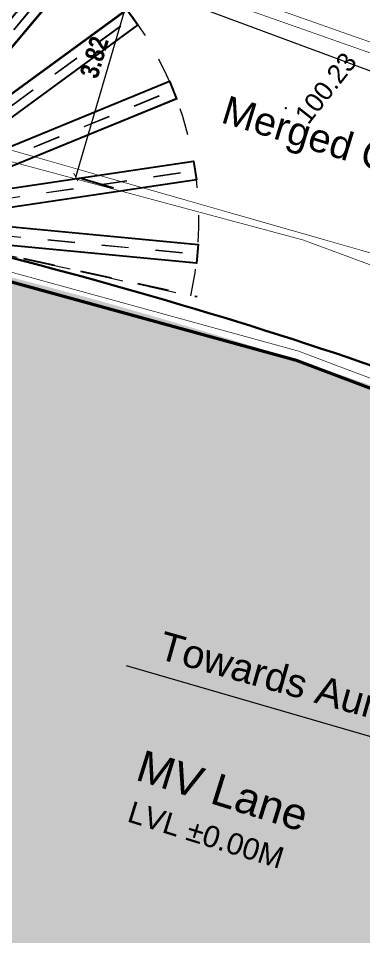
# Model space of a CAD drawing. Header units: metres. Extents: x 6 to 601, y -20 to 118.
# Drawn here: x 167.472 to 168.749, y 53.771 to 57.162 of the extents above; entities that cross this region are included whole.
import ezdxf

# ---------------------------------------------------------------- set-up
doc = ezdxf.new("R2010")
doc.units = ezdxf.units.M
doc.header["$MEASUREMENT"] = 0
doc.set_wipeout_variables(frame=1)
doc.linetypes.add('DASHED', pattern=[0.75, 0.5, -0.25])
doc.linetypes.add('DASHED2', pattern=[0.375, 0.25, -0.125])
for name, color, linetype, lineweight in [('DASHED LINE', 8, 'DASHED2', 5), ('EXISTING ROAD', 7, 'Continuous', 5), ('PDA_Tactile band', 250, 'Continuous', 30)]:
    doc.layers.add(name, color=color, linetype=linetype, lineweight=lineweight)
for name, color, linetype in [('DEFPOINT', 7, 'Continuous'), ('EL', 4, 'Continuous'), ('FOOTPATH', 30, 'Continuous'), ('HATCH', 8, 'Continuous'), ('PDA_Kerb Edge', 7, 'Continuous'), ('PDA_Levels', 7, 'Continuous'), ('PDA_Text', 19, 'Continuous'), ('PT', 2, 'Continuous')]:
    doc.layers.add(name, color=color, linetype=linetype)
doc.layers.add('PDA - Dimensions', color=7, linetype='Continuous', true_color=0x000000)
doc.styles.add('AR', font='arial.ttf')
doc.styles.add('ARIAL', font='arialbd.ttf', dxfattribs={"width": 0.8})
doc.styles.add('RS', font='RomanS')
doc.styles.get("Standard").update_dxf_attribs({"font": 'arial.ttf'})
doc.dimstyles.new('PDA_Dimentions', dxfattribs={"dimtxt": 0.3, "dimasz": 0.1, "dimexe": 0.075, "dimexo": 0.625, "dimgap": 0.1, "dimtad": 1, "dimdsep": 46, "dimtxsty": 'ARIAL', "dimblk": 'ARCHTICK', "dimcen": 0.09, "dimadec": 0, "dimazin": 0, "dimtfac": 1, "dimtmove": 1, "dimatfit": 3, "dimldrblk": 'ARCHTICK', "dimfxl": 1, "dimfxlon": 1, "dimlwd": 9, "dimarcsym": 0})
doc.dimstyles.get("Standard").update_dxf_attribs({"dimtxt": 0.18, "dimasz": 0.18, "dimexe": 0.18, "dimexo": 0.0625, "dimgap": 0.09, "dimtad": 0, "dimdec": 4, "dimzin": 0, "dimdsep": 46, "dimtxsty": 'Standard', "dimcen": 0.09, "dimadec": 0, "dimazin": 0, "dimtfac": 1, "dimtdec": 4, "dimtofl": 0, "dimtmove": 0, "dimatfit": 3, "dimfxl": 1, "dimtolj": 1, "dimtzin": 0, "dimarcsym": 0})

# ---------------------------------------------------------------- blocks, each defined once
blk = doc.blocks.new('Survey Base')
at = {"layer": 'FOOTPATH', "color": 8, "lineweight": 5, "elevation": 99.6477}
blk.add_lwpolyline([(10004.7866114594, 9983.211269995612), (10004.2325, 9986.7247), (10003.5593, 9990.6829), (10001.8389, 9997.6047), (9999.6429, 10004.4286), (9997.7572, 10009.3528), (9994.7248, 10014.2305), (9991.0763, 10019.4218), (9986.6774, 10025.1078), (9979.9372, 10032.6138), (9975.0012, 10037.5156), (9969.0402, 10042.1762), (9965.306, 10044.5989), (9960.9045, 10046.3417), (9954.5509, 10049.0768), (9947.7635, 10051.9592), (9932.1836, 10058.0972), (9925.8846, 10060.5998), (9916.5229, 10064.388), (9910.5096, 10066.7966), (9893.365074992047, 10073.6770752974)], dxfattribs=at)
at = {"layer": 'PT'}
blk.add_point((10000, 10000, 100.226), dxfattribs=at)
at = {"layer": 'EL'}
blk.add_text('100.23', height=0.3, dxfattribs=at).set_placement((10000, 9999.55, 100.226))
blk = doc.blocks.new('_ArchTick')
at = {"color": 0, "linetype": 'ByBlock', "const_width": 0.15}
blk.add_lwpolyline([(-0.5, -0.5), (0.5, 0.5)], dxfattribs=at)
blk = doc.blocks.new('*D582')
at = {"layer": 'Defpoints', "color": 0, "transparency": 16777216}
for p in [(373.0642024018125, 267.3332099172584), (373.064202401813, 267.3332099172583), (371.9889944558308, 263.6678108402575)]:
    blk.add_point(p, dxfattribs=at)
at = {"layer": 'PDA_Tactile band', "color": 0, "lineweight": 9, "transparency": 16777216}
blk.add_line((371.9889944558313, 263.6678108402573), (373.064202401813, 267.3332099172583), dxfattribs=at)
at = {"layer": 'PDA_Tactile band', "color": 0, "lineweight": -2, "transparency": 16777216}
for p, q in [((373.6639319451364, 267.1572852888959), (373.1601591287448, 267.3050619767203)), ((372.5887239991547, 263.491886211895), (372.0849511827631, 263.6396628997193))]:
    blk.add_line(p, q, dxfattribs=at)
at = {"layer": 'PDA_Tactile band', "color": 0, "lineweight": 9, "transparency": 16777216, "xscale": 0.1, "yscale": 0.1, "zscale": 0.1}
for p, rotation in [((373.064202401813, 267.3332099172583), 73.6514798999436), ((371.9889944558313, 263.6678108402573), 253.6514798999436)]:
    blk.add_blockref('_ArchTick', p, dxfattribs=dict(at, rotation=rotation))
at = {"layer": 'PDA_Tactile band', "color": 0, "transparency": 16777216, "insert": (372.2835647814156, 265.5718018543497), "char_height": 0.3, "attachment_point": 5, "rotation": 73.6514798999436, "style": 'ARIAL'}
blk.add_mtext('3.82', dxfattribs=at)
blk = doc.blocks.new('*U448')
blk.add_lwpolyline([(0.05641654661860684, -0.1579309129576671), (0.09249480239503782, 0.1398917850694232), (-0.05641654661849316, 0.1579309129576671), (-0.09249480239498098, -0.139891785069409)], close=True)
blk = doc.blocks.new('*U449')
at = {"color": 0, "linetype": 'ByBlock', "lineweight": -2, "transparency": 16777216}
for p, rotation in [((413.8588475626099, 57.78330548421348), 304.6153846153848), ((414.1554084339013, 57.89595451952702), 290.7692307692309), ((414.4703104639679, 57.93435851669083), 276.9230769230771), ((414.7852526914445, 57.89628557498259), 263.0769230769233), ((415.0819318188385, 57.78394835538489), 249.2307692307695), ((413.5978628899781, 57.60295816322004), 318.4615384615385), ((415.3431059336506, 57.60387548877154), 235.3846153846157), ((413.3876218965387, 57.36539368730702), 332.3076923076924), ((415.5535965456571, 57.36653215561189), 221.5384615384619), ((413.2403430246354, 57.08441844030273), 346.1538461538462), ((415.7011707055906, 57.08571188772127), 207.6923076923081), ((415.7772519396858, 56.77773493832933), 193.8461538461543)]:
    blk.add_blockref('*U448', p, dxfattribs=dict(at, rotation=rotation))
blk.add_blockref('*U448', (413.1645855869664, 56.7763616822596), dxfattribs=at)
blk = doc.blocks.new('*U450')
at = {"layer": 'DASHED LINE'}
blk.add_line((0.690436106006814, -0.08347524936893791), (-0.6904361060068709, 0.08347524936894501), dxfattribs=at)
blk = doc.blocks.new('*U451')
at = {"color": 0, "linetype": 'ByBlock', "lineweight": -2, "transparency": 16777216}
for p, rotation in [((414.3042208211149, 57.293600452492), 290.7692307692309), ((414.470645869143, 57.31389462633893), 276.9230769230771), ((414.6370916214359, 57.29377096745409), 263.0769230769233), ((414.7938848558761, 57.23439898974537), 249.2307692307695), ((414.1474884962126, 57.23406786953098), 304.6153846153847), ((414.0095576074607, 57.13875669478542), 318.4615384615385), ((414.9319133195982, 57.13922917674881), 235.3846153846157), ((415.0431553000037, 57.01379245206759), 221.5384615384619), ((413.898444196755, 57.01320606728951), 332.3076923076924), ((415.1211458175395, 56.86537874219625), 207.692307692308), ((413.8206057716448, 56.86471253315535), 346.1538461538462), ((415.1613523468105, 56.70261331249061), 193.8461538461542)]:
    blk.add_blockref('*U450', p, dxfattribs=dict(at, rotation=rotation))
blk.add_blockref('*U450', (413.7805660184665, 56.70190599683478), dxfattribs=at)
blk = doc.blocks.new('*U452')
blk.add_lwpolyline([(2.095111397620485, -0.4048994177627776), (-2.131111158647741, 0.1070653833203465), (-2.095126483942636, 0.4048994177627776), (2.131111158647684, -0.1070672108780428)])
blk = doc.blocks.new('*U453')
at = {"color": 0, "linetype": 'ByBlock', "lineweight": -2, "transparency": 16777216}
for p, rotation in [((422.636090987239, 59.98795750242099), 276.9230769230771), ((421.8297471062255, 59.88974331678241), 290.7692307692308), ((423.4425081736191, 59.89034704079299), 263.0769230769233), ((424.2021326297007, 59.60258469712863), 249.2307692307694), ((421.0703383060025, 59.60141233535253), 304.6153846153847), ((424.8708177432189, 59.14139417286815), 235.3846153846156), ((420.4019986657002, 59.13972130673158), 318.4615384615385), ((425.4097019659474, 58.53357818492218), 221.5384615384618), ((419.8635696558973, 58.53150203532439), 332.3076923076924), ((425.7874673056259, 57.81446078918896), 207.6923076923079), ((419.4863428135336, 57.81210201439807), 346.1538461538462), ((425.9821594138331, 57.0258344748231), 193.8461538461542)]:
    blk.add_blockref('*U452', p, dxfattribs=dict(at, rotation=rotation))
blk.add_blockref('*U452', (419.2922411915235, 57.02333015825616), dxfattribs=at)
blk = doc.blocks.new('*U454')
at = {"layer": 'DASHED LINE'}
blk.add_line((2.038678879989163, -0.2469656562969931), (-2.03867887998922, 0.2469656562970002), dxfattribs=at)
blk = doc.blocks.new('*U455')
at = {"color": 0, "linetype": 'ByBlock', "lineweight": -2, "transparency": 16777216}
for p, rotation in [((422.6360692458626, 60.06294154116071), 276.9230769230772), ((423.4604319190496, 59.96315738269681), 263.0769230769233), ((421.8117811415721, 59.96254325258238), 290.769230769231), ((424.2369601990038, 59.66898986977994), 249.2307692307695), ((421.035472234634, 59.66779730056104), 304.6153846153848), ((424.9205250846597, 59.1975349490054), 235.3846153846157), ((420.3522587769516, 59.19583324847024), 318.4615384615385), ((425.4714002695203, 58.57619186669973), 221.5384615384619), ((419.8018466513055, 58.57407993149798), 332.3076923076924), ((425.8575708901913, 57.8410708243163), 207.6923076923081), ((419.4162238097715, 57.83867139244531), 346.1538461538462), ((426.0565941138724, 57.03489438478218), 193.8461538461543)]:
    blk.add_blockref('*U454', p, dxfattribs=dict(at, rotation=rotation))
blk.add_blockref('*U454', (419.2178012502176, 57.03234690250072), dxfattribs=at)
blk = doc.blocks.new('tree1')
at = {"linetype": 'DASHED'}
blk.add_line((482.9002406898329, 79.53326005811515), (494.1002406898329, 79.53326005811515), dxfattribs=at)
at = {"color": 1, "lineweight": 30}
for p, q in [((488.4161584743432, 79.61352992475265), (488.5842318650034, 79.45307710396216)), ((488.4258935361611, 79.45539307698962), (488.5721723742903, 79.60859721413729))]:
    blk.add_line(p, q, dxfattribs=at)
blk.add_lwpolyline([(486.6002406898334, 81.08326005811514), (490.4002406898334, 81.08326005811514), (490.4002406898334, 79.38326005811514), (486.6002406898334, 79.38326005811514)], close=True)
at = {"layer": 'DASHED LINE'}
for radius in [1.4, 1.324999999999998, 1.25]:
    blk.add_arc((488.5002406898328, 79.53326005811509), radius, 2.882441545614316e-07, 180.0000002882435, dxfattribs=at)
for name, p in [('*U453', (65.86288834761234, 22.91482931064924)), ('*U455', (65.86288834761234, 22.91482931064924)), ('*U449', (74.02923856535944, 22.91482931064924)), ('*U451', (74.02923856535944, 22.91482931064924))]:
    blk.add_blockref(name, p)
blk = doc.blocks.new('*U457')
blk.add_lwpolyline([(0.05641654661860684, -0.1579309129576671), (0.09249480239503782, 0.1398917850694232), (-0.05641654661849316, 0.1579309129576671), (-0.09249480239498098, -0.139891785069409)], close=True)
blk = doc.blocks.new('*U458')
at = {"layer": 'DASHED LINE'}
blk.add_line((0.690436106006814, -0.08347524936893791), (-0.6904361060068709, 0.08347524936894501), dxfattribs=at)
blk = doc.blocks.new('*U459')
at = {"layer": 'DASHED LINE'}
blk.add_line((2.038678879989163, -0.2469656562969931), (-2.03867887998922, 0.2469656562970002), dxfattribs=at)
blk = doc.blocks.new('zw$CD35')
at = {"lineweight": 9}
for points in [[(5.349329248408637, 1.240885874912236), (5.34814641271695, 5.498005047963202), (5.648146374945398, 5.498182667830654), (5.649329214859524, 1.241048298166129)], [(5.056744048123843, 1.168770098260079), (4.036800280637658, 5.30190205403218), (4.328040281974924, 5.373869202836037), (5.347987690348521, 1.240722493046846)], [(5.650670889520255, 1.24088587659311), (6.668317727734042, 5.374583974583807), (6.959642743504448, 5.302961742893777), (5.941992272602735, 1.169248888864999)], [(4.78991927700249, 1.028729653445479), (2.810490002143346, 4.797671785992625), (3.076044232326041, 4.93724599463435), (5.055480573142426, 1.168290408116425)], [(5.943256090609568, 1.168770103205011), (7.920590667487594, 4.938811618061449), (8.186309985806728, 4.799551958583543), (6.208968350449029, 1.029496985831797)], [(4.564361820873566, 0.8289031820947539), (1.740484273163613, 4.014618274220545), (1.96491968558387, 4.213687997025488), (4.788807313673144, 1.027961532871107)], [(6.210080863293198, 1.028729661367094), (9.03218768054606, 4.216013483789148), (9.256858660483639, 4.017209661743958), (6.434741769172539, 0.829914461693325)], [(4.393180259219304, 0.5809038723831392), (0.8889679373541954, 2.998249742536429), (1.059241161631681, 3.245245770804166), (4.563465992463183, 0.8278912714654438)], [(6.435638321651363, 0.8289031925326706), (9.938506789001229, 3.24819597206648), (10.10907236984906, 3.001401742968779), (6.606191398330043, 0.5821003272995384)], [(4.286323042183334, 0.2991445427502681), (0.3054280290163405, 1.807633835652472), (0.411643404274034, 2.088201658014115), (4.392552628018835, 0.5797069802665272)], [(6.606819886072339, 0.5809038847307477), (10.58687602060565, 2.091605118801258), (10.69342355078553, 1.811163266185682), (6.713353208669001, 0.3004566393736887)], [(4.250000322809683, 2.128089704456215e-08), (0.02377776654145691, 0.5119648223640212), (0.05976244124656205, 0.8097988568064522), (4.286000083836882, 0.2978322281656318)], [(6.713677106251571, 0.2991445562899672), (10.93961451234467, 0.8134577803485636), (10.97595183668705, 0.5156665653244725), (6.749999345289769, 0.001351505324873603)]]:
    blk.add_lwpolyline(points, dxfattribs=at)
at = {"layer": 'DASHED LINE', "lineweight": 9}
blk.add_line((1.587304723216221e-07, 3.637978807091713e-12), (10.99999984127862, 4.609501047525555e-08), dxfattribs=at)
for centre, radius, start, end in [((5.5, 0.001321378349530278), 5.500000000000005, 359.986235134099, 180.0137653460444), ((5.500000075886419, 2.825254341587424e-08), 1.4, 2.882736701088755e-07, 180.0000002882737), ((5.500000075886419, 2.825254341587424e-08), 1.324999999999998, 2.882736701088755e-07, 180.0000002882737), ((5.500000075886419, 2.825254341587424e-08), 1.25, 2.882736701088755e-07, 180.0000002882737)]:
    blk.add_arc(centre, radius, start, end, dxfattribs=at)
at = {"color": 0, "linetype": 'ByBlock', "lineweight": 9}
for name, p, rotation in [('*U459', (5.49871697952824, 3.444510821948228), 276.9230769230772), ('*U459', (6.323079652715251, 3.34472666348433), 263.0769230769233), ('*U459', (4.674428875237709, 3.344112533369895), 290.769230769231), ('*U459', (7.099607932669414, 3.050559150567452), 249.2307692307695), ('*U459', (3.898119968299682, 3.049366581348558), 304.6153846153848), ('*U459', (7.78317281832534, 2.579104229792918), 235.3846153846157), ('*U459', (3.214906510617254, 2.57740252925776), 318.4615384615385), ('*U459', (8.334048003185956, 1.957761147487247), 221.5384615384619), ('*U459', (2.664494384971135, 1.955649212285493), 332.3076923076924), ('*U459', (8.720218623856965, 1.222640105103821), 207.6923076923081), ('*U459', (2.278871543437106, 1.22024067323283), 346.1538461538462), ('*U457', (4.887845514022615, 1.164874765000995), 304.6153846153848), ('*U457', (5.184406385314048, 1.27752380031454), 290.7692307692309), ('*U458', (5.33321877252763, 0.6751697332795175), 290.7692307692309), ('*U457', (5.499308415380654, 1.315927797478345), 276.9230769230771), ('*U458', (5.499643820555718, 0.6954639071264452), 276.9230769230771), ('*U458', (5.666089572848648, 0.6753402482416107), 263.0769230769233), ('*U457', (5.814250642857246, 1.277854855770109), 263.0769230769233), ('*U458', (5.176486447625336, 0.6156371503184985), 304.6153846153847), ('*U458', (5.822882807288863, 0.615968270532882), 249.2307692307695), ('*U457', (6.110929770251232, 1.165517636172403), 249.2307692307695), ('*U457', (4.626860841390851, 0.9845274440075613), 318.4615384615385), ('*U458', (5.038555558873441, 0.5203259755729377), 318.4615384615385), ('*U458', (5.960911271010957, 0.5207984575363227), 235.3846153846157), ('*U457', (6.372103885063325, 0.9854447695590594), 235.3846153846157), ('*U459', (8.919241847538103, 0.4164636655697009), 193.8461538461543), ('*U457', (4.416619847951438, 0.746962968094536), 332.3076923076924), ('*U458', (6.07215325141641, 0.3953617328551076), 221.5384615384619), ('*U457', (6.582594497069863, 0.7481014363994092), 221.5384615384619), ('*U458', (4.9274421481677, 0.394775348077026), 332.3076923076924), ('*U457', (4.26934097604817, 0.4659877210902437), 346.1538461538462), ('*U458', (6.150143768952205, 0.2469480229837657), 207.692307692308), ('*U457', (6.730168657003333, 0.4672811685087908), 207.692307692308), ('*U458', (4.849603723057555, 0.2462818139428649), 346.1538461538462), ('*U458', (6.190350298223223, 0.08418259327812905), 193.8461538461542), ('*U457', (6.80624989109856, 0.1593042191168479), 193.8461538461542)]:
    blk.add_blockref(name, p, dxfattribs=dict(at, rotation=rotation))
for name, p in [('*U459', (2.08044898388323, 0.4139161832882365)), ('*U457', (4.19358353837913, 0.1579309630471144)), ('*U458', (4.809563969879264, 0.08347527762229845))]:
    blk.add_blockref(name, p, dxfattribs=at)
blk = doc.blocks.new('direction')
at = {"layer": 'PDA_Text', "color": 18, "lineweight": -3, "true_color": 0x000000, "insert": (8299.26790929622, 11463.76129872452), "char_height": 0.7499999999999987, "width": 9.226051727479195, "attachment_point": 1, "rotation": 303.9391874062145, "style": 'RS'}
blk.add_mtext('{\\fArial|b0|i0|c0|p34;\\H0.6x;Towards Aundh}', dxfattribs=at)
at = {"layer": 'PDA - Dimensions', "linetype": 'Continuous', "lineweight": 0}
blk.add_leader([(8301.745344059153, 11458.74126231147), (8298.450760845164, 11463.73022164667)], dimstyle='Standard', override={"dimtxt": 0.2, "dimasz": 0.6, "dimexe": 0, "dimexo": 0, "dimtih": 0, "dimtoh": 0, "dimdec": 1, "dimclre": 256, "dimclrt": 256, "dimtdec": 1, "dimfxl": 5000, "dimfxlon": 1, "dimlwd": 0, "dimlwe": 65535, "dimarcsym": 1}, dxfattribs=at)
blk = doc.blocks.new('site plan')
at = {"layer": 'HATCH', "transparency": 33554539}
h = blk.add_hatch(color=9, dxfattribs=at)
h.dxf.hatch_style = 1
edge = h.paths.add_edge_path()
edge.add_line((398.3203993259576, 223.5948501189359), (398.2467099829537, 223.4641372269434))
edge.add_arc((359.6859929776801, 159.1362964110049), 75.00000000001013, 50.643027904231985, 59.05981801813658, ccw=False)
edge.add_line((407.2472450699024, 217.1270482549116), (420.1046861651594, 205.7425696610298))
edge.add_line((420.1046861651594, 205.7425696610298), (420.8094782192929, 205.0855419844447))
edge.add_line((420.8094782192929, 205.0855419844447), (426.7812055969134, 211.8232616019814))
edge.add_line((426.7812055969134, 211.8232616019814), (425.7956355365113, 213.1024875697058))
edge.add_line((425.7956355365113, 213.1024875697058), (416.1118382745717, 221.7624692343961))
edge.add_line((416.1118382745717, 221.7624692343961), (407.675593800961, 228.7029774813527))
edge.add_line((407.675593800961, 228.7029774813527), (397.9149773290828, 235.6102521388693))
edge.add_line((397.9149773290828, 235.6102521388693), (386.314013544601, 241.8729637314991))
edge.add_line((386.314013544601, 241.8729637314991), (377.9310103320986, 245.1417021162761))
edge.add_line((377.9310103320986, 245.1417021162761), (370.004542349363, 247.1773856186501))
edge.add_line((370.004542349363, 247.1773856186501), (361.3097273447547, 248.3728635135467))
edge.add_line((361.3097273447547, 248.3728635135467), (352.0254405817377, 248.5341186884871))
edge.add_line((352.0254405817377, 248.5341186884871), (343.4882141783619, 247.6993770357221))
edge.add_line((343.4882141783619, 247.6993770357221), (335.9139085503266, 246.2670993457305))
edge.add_line((335.9139085503266, 246.2670993457305), (328.3596033347476, 243.666881654497))
edge.add_line((328.3596033347476, 243.666881654497), (319.6629500633953, 239.6837235734347))
edge.add_line((319.6629500633953, 239.6837235734347), (319.5471197944607, 239.6211706060803))
edge.add_line((319.5471197944607, 239.6211706060803), (321.5574075041695, 235.8133975529236))
edge.add_line((321.5574075041695, 235.8133975529236), (272.7275633488734, 208.0245052619248))
edge.add_line((272.7275633488734, 208.0245052619248), (278.0056757168622, 198.8389367912332))
edge.add_arc((432.4627185270929, -58.34392022211796), 300.0000000253854, 119.65879195034401, 120.98788440321641, ccw=False)
edge.add_line((284.0125765543999, 202.3523692864183), (322.5566917870638, 224.3008189144221))
edge.add_arc((359.6859929776747, 159.1362964110067), 75.00000000000819, 68.39042136316829, 119.67353207975981, ccw=False)
edge.add_line((387.3069919584923, 228.864916182969), (387.3659540972676, 229.0028996805177))
edge.add_arc((359.6859929777474, 159.1362964110758), 75.14999999991836, 59.06286877645181, 68.38737060490178, ccw=False)
edge = h.paths.add_edge_path()
edge.add_arc((349.3010737985187, 183.2254006047624), 81.89159830320767, 61.67163064802283, 66.55978401002817)
edge.add_line((381.8768936897104, 258.3589472471904), (381.8010254331712, 258.3911790539078))
edge.add_arc((359.0054820677524, 203.3172762747963), 59.60513035509366, 54.30315257286412, 67.51493234201462, ccw=False)
edge.add_line((393.7848686451925, 251.723534485518), (393.8556885749858, 251.8566782141697))
edge.add_arc((354.4186595736501, 193.2390454698689), 70.64917639292004, 56.0679491882368, 60.69628579069675)
edge.add_arc((352.3148610210937, 189.4305663229297), 74.99999999976491, 50.555828616822396, 60.71876623491141, ccw=False)
edge.add_line((399.9643149738331, 247.3488668674945), (426.1371010257917, 225.8164850111243))
edge.add_arc((330.8381931213371, 109.9798839230934), 149.9999999980311, 47.181571827729215, 50.55582861685792, ccw=False)
edge.add_line((432.7897821686583, 220.0065783664668), (433.461019319695, 219.3846048124851))
edge.add_line((433.461019319695, 219.3846048124851), (427.140824567834, 212.2303391908226))
edge.add_line((427.140824567834, 212.2303391908226), (427.498951335785, 212.639353591625))
edge.add_line((427.498951335785, 212.639353591625), (426.0958726766057, 213.5047626797495))
edge.add_line((426.0958726766057, 213.5047626797495), (416.4374589846284, 222.1420444422365))
edge.add_line((416.4374589846284, 222.1420444422365), (407.9792388866026, 229.1006320612996))
edge.add_line((407.9792388866026, 229.1006320612996), (398.1791149908786, 236.0358648532401))
edge.add_line((398.1791149908786, 236.0358648532401), (386.524392843321, 242.327597579806))
edge.add_line((386.524392843321, 242.327597579806), (378.0845744193266, 245.6184896078375))
edge.add_line((378.0845744193266, 245.6184896078375), (370.1010999551254, 247.6688135722943))
edge.add_line((370.1010999551254, 247.6688135722943), (361.3482586408572, 248.8722696898985))
edge.add_line((361.3482586408572, 248.8722696898985), (352.0053878903054, 249.0345423873878))
edge.add_line((352.0053878903054, 249.0345423873878), (343.4172933091158, 248.1948270130833))
edge.add_line((343.4172933091158, 248.1948270130833), (335.7854211527811, 246.7516636712244))
edge.add_line((335.7854211527811, 246.7516636712244), (328.1736885489918, 244.1316792765738))
edge.add_line((328.1736885489918, 244.1316792765738), (319.4398125364369, 240.1314727910485))
edge.add_line((319.4398125364369, 240.1314727910485), (319.3136729533489, 240.0633523826655))
edge.add_line((319.3136729533489, 240.0633523826655), (317.364540297036, 243.7552889994367))
edge.add_line((317.364540297036, 243.7552889994367), (289.9088339607588, 228.1428697642787))
edge.add_line((289.9088339607588, 228.1428697642787), (268.2376559472323, 215.8383502484321))
edge.add_line((268.2376559472323, 215.8383502484321), (263.0063138116147, 224.9425238677322))
edge.add_line((263.0063138116147, 224.9425238677322), (284.7185724453229, 237.270365883227))
edge.add_line((284.7185724453229, 237.270365883227), (315.241564482134, 254.6269671723549))
edge.add_arc((352.314861020961, 189.4305663227296), 75.00000000000541, 61.44883574043621, 119.6243021433603, ccw=False)
at = {"layer": 'PDA_Kerb Edge', "const_width": 0.01, "elevation": 99.6741}
blk.add_lwpolyline([(395.1184916768252, 257.216518537407), (392.6324785701399, 259.1688362532004), (376.6698012398174, 265.8142256546744), (369.8074668588361, 268.2268960264119), (363.1213633798325, 270.0017318296741), (348.3509754882944, 270.3272977028755), (335.9443934452538, 269.7074037847306), (326.557924670853, 268.2169573219762), (317.3884436375956, 264.8588949568148), (308.5958528754909, 260.4911031537504)], dxfattribs=at)
at = {"layer": 'PDA_Kerb Edge', "const_width": 0.01}
blk.add_lwpolyline([(372.1267894789544, 267.2387852219672), (376.8961811431454, 265.5619549597577), (378.1009605158088, 265.0603957345393)], dxfattribs=at)
at = {"layer": 'PDA_Kerb Edge'}
for points, const_width in [([(311.333329265588, 254.7053278489784), (314.252943238329, 256.3655378601015, -0.213669249986977), (376.8997275064048, 262.4003158076739)], 0.01), ([(311.4074758601091, 254.5749350481001), (314.3270898328501, 256.2351450592232, -0.2331685898795763), (382.2063765796247, 260.2334183599633)], 0.01), ([(263.0063138116129, 224.9425238677322), (284.7185724453229, 237.270365883227), (315.241564482134, 254.6269671723549, -0.2351135602686825), (381.9805306089347, 258.3145190605337)], 0.05)]:
    blk.add_lwpolyline(points, format="xyb", dxfattribs=dict(at, const_width=const_width))
for points in [[(262.932251772625, 225.0729647140233, 0.01, 0.01, 0), (284.644510406335, 237.4008067295181, 0.01, 0.01, 0), (315.1674178890571, 254.7573599740535, 0.01, 0.01, -0.2350451685050067), (382.0204837819201, 258.4602590381655, 0.01, 0, 0.6755439498466161), (382.6787889175703, 259.1139340592053, 0, 0, 0), (382.2063765796247, 260.2334183599633, 0, 0, 0)], [(263.0063138116129, 224.9425238677322, 0.01, 0.01, 0), (284.7185724453229, 237.270365883227, 0.01, 0.01, 0), (315.2415644822522, 254.6269671724203, 0.01, 0.01, -0.2350451685050076), (381.9611911217198, 258.3224752203696, 0.01, 0, 0.6755439498450695), (382.8169877980636, 259.1722527477232, 0, 0, 0), (382.4046249450475, 260.149436667547, 0, 0, 0)]]:
    blk.add_lwpolyline(points, format="xyseb", dxfattribs=at)
at = {"layer": 'PDA_Tactile band'}
blk.add_arc((352.3385271481336, 189.5259208183574), 75.20217905466536, 66.43342875617087, 77.78718759931948, dxfattribs=at)
for name, p, rotation in [('tree1', (-125.7568409966152, 289.8008426829874), 347.644915118489), ('direction', (1474.319498892039, -13853.24024799149), 40.36443160860253)]:
    blk.add_blockref(name, p, dxfattribs=dict(rotation=rotation))
at = {"layer": 'EXISTING ROAD', "rotation": 51.79989677134766}
blk.add_blockref('Survey Base', (2049.792497357163, -13777.89037235985), dxfattribs=at)
at = {"layer": 'PDA_Tactile band', "lineweight": 9, "rotation": 347.5506683647804}
blk.add_blockref('zw$CD35', (363.0775710284233, 264.1560534649725), dxfattribs=at)
at = {"layer": 'PDA_Levels', "linetype": 'ByBlock', "lineweight": 0, "style": 'AR'}
blk.add_text('MV Lane', height=0.4999999999999999, rotation=342.6419955280056, dxfattribs=at).set_placement((372.918678025615, 254.1015883131186))
at = {"layer": 'PDA_Levels', "linetype": 'Continuous', "lineweight": -3, "style": 'AR'}
blk.add_text('LVL ±0.00M', height=0.34, rotation=342.7324935254136, dxfattribs=at).set_placement((372.7894551137251, 253.4376450485561))
at = {"layer": 'PDA_Text', "color": 18, "lineweight": -3, "true_color": 0x000000, "insert": (374.2175236489129, 265.0314843069318, -92.72499999999344), "char_height": 0.7499999999999983, "width": 9.22605172747919, "attachment_point": 1, "rotation": 342.96602415348656, "style": 'RS'}
blk.add_mtext('\\pxqc;{\\fArial|b0|i0|c0|p34;\\H0.6x;Merged Cycle Track + Footpath\\P\\H0.66668x;L.V.L +0.15M}', dxfattribs=at)
at = {"layer": 'PDA_Tactile band'}
dim = blk.add_aligned_dim(p1=(371.9889944558308, 263.6678108402575), p2=(373.0642024018125, 267.3332099172585), distance=-5.549013931722442e-13, dimstyle='PDA_Dimentions', dxfattribs=at)
dim.commit()
dim.dimension.update_dxf_attribs({"geometry": '*D582', "text_midpoint": (372.2835647814156, 265.5718018543497)})

msp = doc.modelspace()

# ---------------------------------------------------------------- block references
at = {"xscale": 0.232473712272114, "yscale": 0.232473712272114, "zscale": 0.232473712272114}
msp.add_blockref('site plan', (81.20695006397114, -4.720440970261869, 23.10165670435924), dxfattribs=at)

# ---------------------------------------------------------------- next in the draw order: wipeouts: each hides what was drawn before it
at = {"color": 7, "true_color": 0xffffff}
msp.add_wipeout([(135.75898104191674, 61.04336691328692), (165.2783606311245, 61.83045508680823), (165.61413977986402, 58.437016854101785), (165.61413977986402, 53.736769111905645), (173.55317026065867, 53.736769111905645), (173.55317026065867, 58.437016854101785), (210.63883053880113, 24.331238054091877), (128.8519966129769, 14.566200411027985)], dxfattribs=at).dxf.layer = 'DEFPOINT'

doc.saveas('drawing.dxf')
